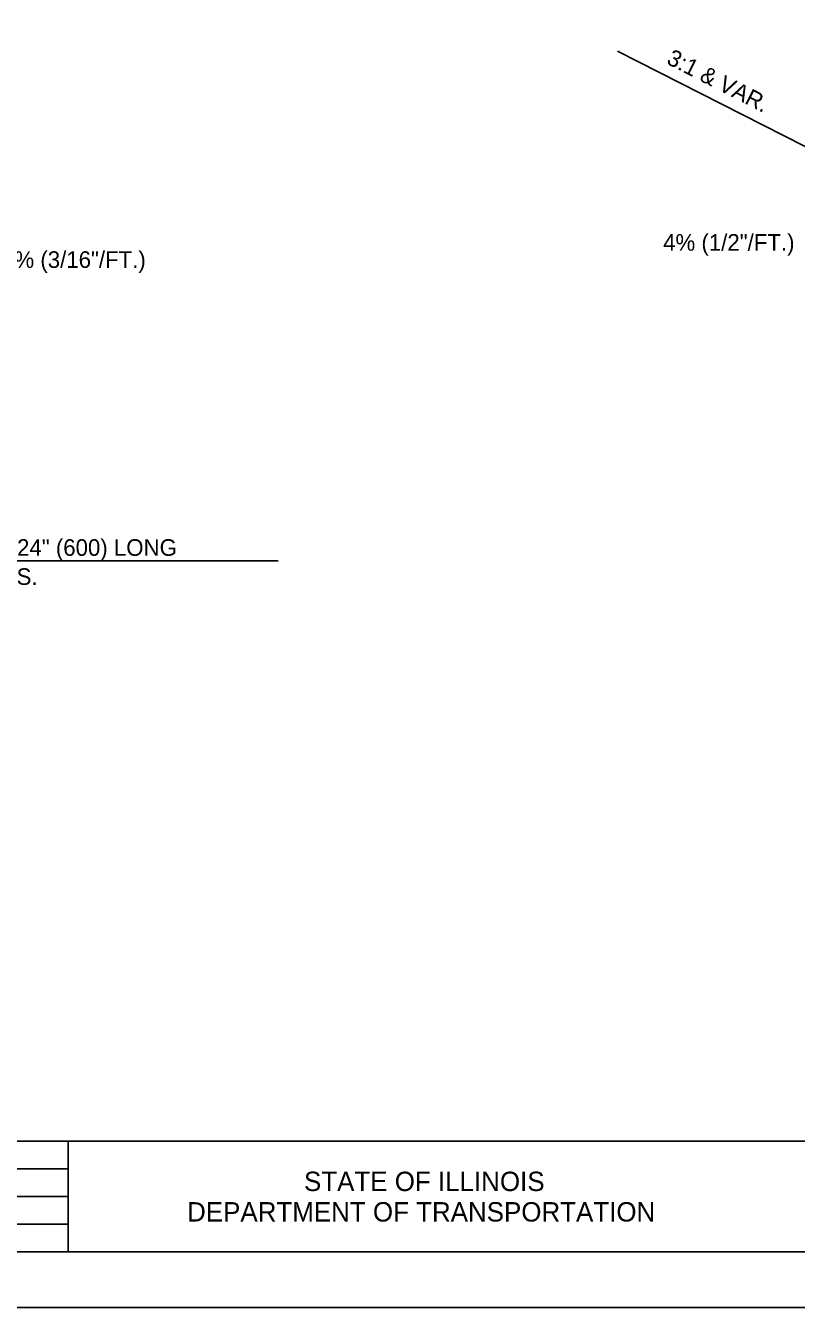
# Model space of a CAD drawing. Extents: x 99656 to 100336, y 99975 to 100415.
# Drawn here: x 99931.7 to 100070.9, y 99975.2 to 100206.6 of the extents above; entities that cross this region are included whole.
import ezdxf

# ---------------------------------------------------------------- set-up
doc = ezdxf.new("R2010")
doc.units = 0
for name, color, linetype in [('Design_PR_Roadway Notes', 7, 'Continuous'), ('Level 4', 7, 'Continuous'), ('Sheets_50 Reference Boundary', 7, 'Continuous'), ('Sheets_General Details', 7, 'Continuous'), ('Sheets_Printer Plotting Border', 7, 'Continuous')]:
    doc.layers.add(name, color=color, linetype=linetype)

msp = doc.modelspace()

# ---------------------------------------------------------------- linework, layer by layer
at = {"layer": 'Design_PR_Roadway Notes'}
msp.add_line((99977.34, 100110.01), (99899.42, 100110.01), dxfattribs=at)
at = {"layer": 'Level 4'}
msp.add_line((100078.94, 100181.48), (100038.58, 100202), dxfattribs=at)
at = {"layer": 'Sheets_50 Reference Boundary'}
msp.add_lwpolyline([(99695.96, 100405.23), (100325.96, 100405.23), (100325.96, 100005.23), (99695.96, 100005.23)], close=True, dxfattribs=at)
at = {"layer": 'Sheets_General Details'}
for p, q in [((99695.96, 100005.23), (100325.96, 100005.23)), ((99939.45, 100005.23), (99939.45, 99985.23)), ((99755.45, 100000.23), (99939.45, 100000.23)), ((99755.45, 99995.23), (99939.45, 99995.23)), ((99755.45, 99990.23), (99939.45, 99990.23)), ((100335.96, 99975.23), (99655.96, 99975.23))]:
    msp.add_line(p, q, dxfattribs=at)
msp.add_lwpolyline([(99695.96, 100405.23), (100325.96, 100405.23), (100325.96, 99985.23), (99695.96, 99985.23)], close=True, dxfattribs=at)
at = {"layer": 'Sheets_Printer Plotting Border'}
msp.add_lwpolyline([(99655.96, 99975.23), (100335.96, 99975.23), (100335.96, 100415.23), (99655.96, 100415.23)], close=True, dxfattribs=at)

# ---------------------------------------------------------------- texts
at = {"layer": 'Design_PR_Roadway Notes'}
msp.add_text('3:1 & VAR.', height=3, rotation=333.0489, dxfattribs=at).set_placement((100047.25, 100199.84))
for s, p in [('4% (1/2"/FT.)', (100046.82, 100165.99)), ('1.5% (3/16"/FT.)', (99924.14, 100162.89)), ('#6 (#20) BARS 24" (600) LONG', (99902.1, 100110.91)), ('@ 24" (600) CTS.', (99902.1, 100105.66))]:
    msp.add_text(s, height=3, dxfattribs=at).set_placement(p)
at = {"layer": 'Sheets_General Details'}
for s, p in [('STATE OF ILLINOIS', (99981.99, 99996.23)), ('DEPARTMENT OF TRANSPORTATION', (99960.89, 99990.73))]:
    msp.add_text(s, height=3.5, dxfattribs=at).set_placement(p)

doc.saveas('drawing.dxf')
